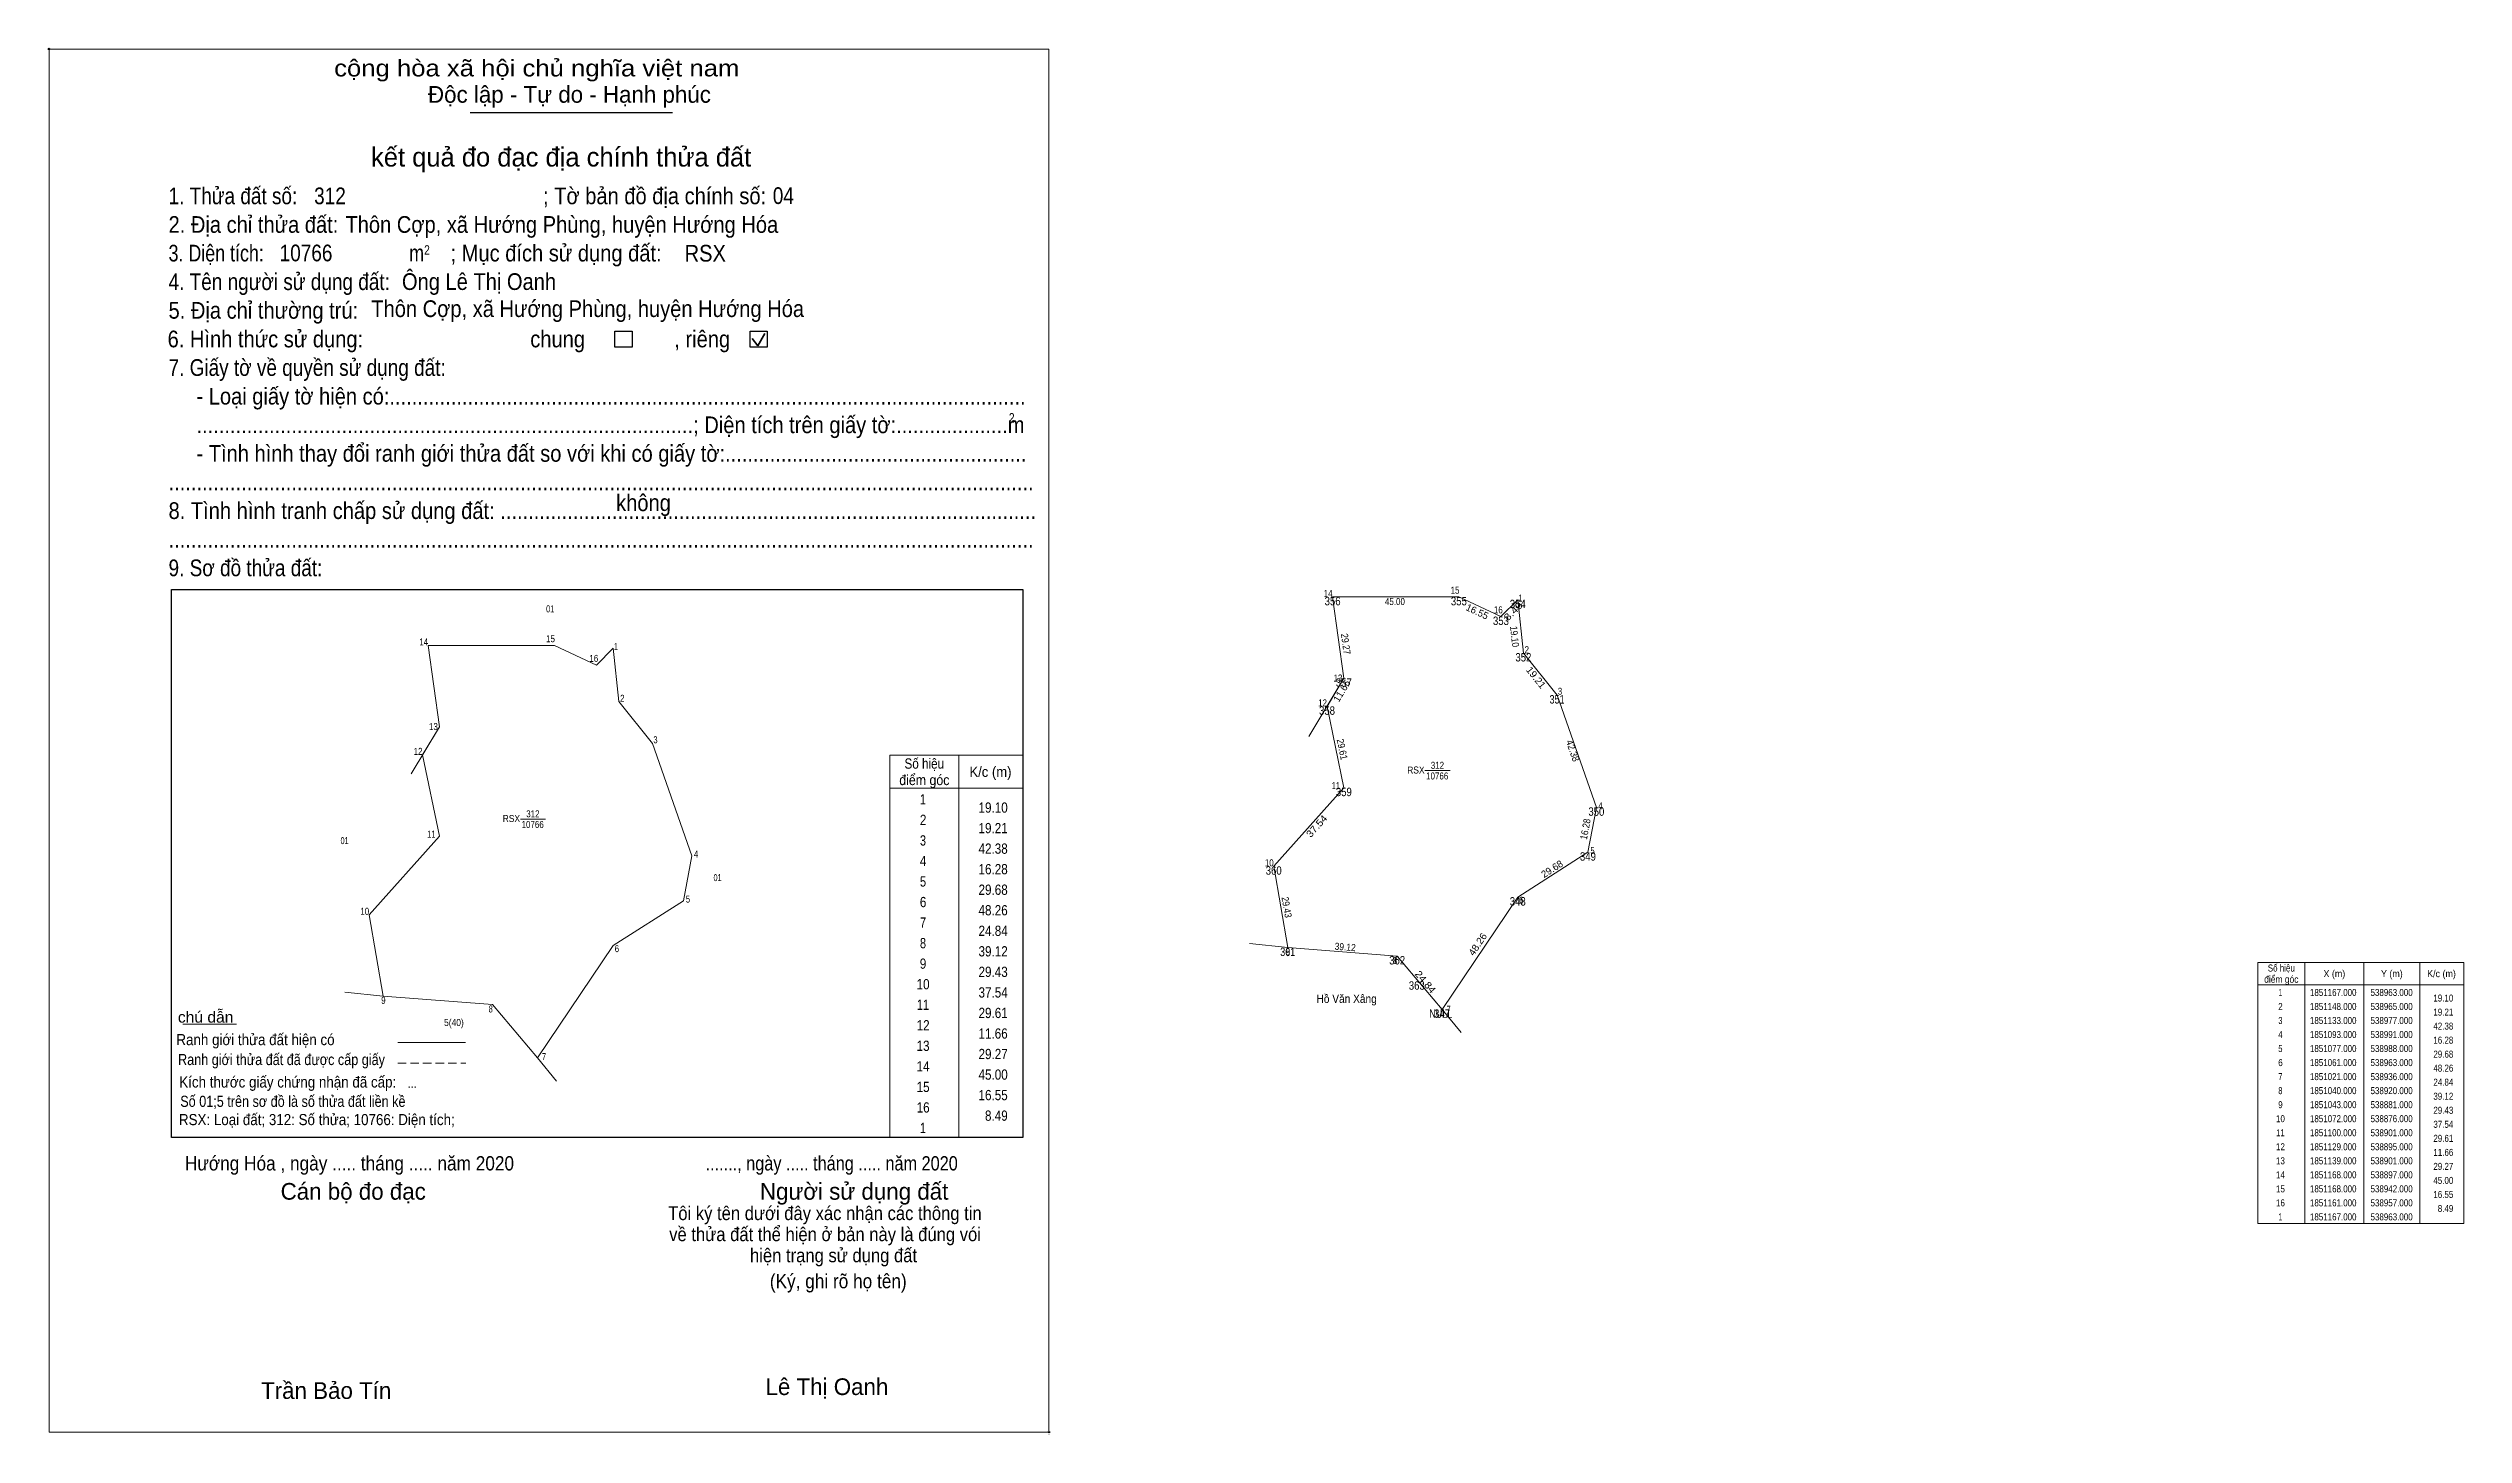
# Model space of a CAD drawing. Header units: metres. Extents: x 538439 to 539300, y 1850869 to 1851364.
import ezdxf
from ezdxf.enums import TextEntityAlignment as Align

# ---------------------------------------------------------------- set-up
doc = ezdxf.new("R2010")
doc.units = ezdxf.units.M
doc.header["$PDMODE"] = 32
doc.header["$PDSIZE"] = 0.5
doc.linetypes.add('MEDIUM_DASHED', pattern=[4.5, 3, -1.5])
for name, color, linetype, lineweight in [('1', 7, 'Continuous', 13), ('17', 7, 'Continuous', 13), ('2', 7, 'Continuous', 25), ('36', 7, 'Continuous', 13), ('6', 7, 'Continuous', 13), ('63', 7, 'Continuous', 13)]:
    doc.layers.add(name, color=color, linetype=linetype, lineweight=lineweight)
doc.layers.add('12', color=7, linetype='Continuous')
doc.layers.add('5', color=7, linetype='Continuous')

msp = doc.modelspace()

# ---------------------------------------------------------------- linework, layer by layer
at = {"layer": '1'}
for points in [[(538963, 1851167), (538965, 1851148), (538977, 1851133), (538991, 1851093), (538988, 1851077), (538963, 1851061), (538936, 1851021), (538920, 1851040), (538881, 1851043), (538876, 1851072), (538901, 1851100), (538895, 1851129), (538901, 1851139), (538897, 1851168), (538942, 1851168), (538957, 1851161)], [(538640.61, 1851149.71), (538642.61, 1851130.71), (538654.61, 1851115.71), (538668.61, 1851075.71), (538665.61, 1851059.71), (538640.61, 1851043.71), (538613.61, 1851003.71), (538597.61, 1851022.71), (538558.61, 1851025.71), (538553.61, 1851054.71), (538578.61, 1851082.71), (538572.61, 1851111.71), (538578.61, 1851121.71), (538574.61, 1851150.71), (538619.61, 1851150.71), (538634.61, 1851143.71)]]:
    msp.add_lwpolyline(points, close=True, dxfattribs=at)
at = {"layer": '17'}
msp.add_line((538487.18, 1851015.73), (538506.3, 1851015.73), dxfattribs=at)
at = {"layer": '2'}
for p, q in [((538589.6, 1851340.69), (538661.68, 1851340.69)), ((538483.19, 1851170.7), (538786.62, 1851170.7)), ((538786.62, 1851170.7), (538786.62, 1850975.38))]:
    msp.add_line(p, q, dxfattribs=at)
at = {"layer": '2', "lineweight": 35}
for p, q in [((538690.13, 1851260.12), (538692.16, 1851257.48)), ((538692.16, 1851257.48), (538694.63, 1851261.9))]:
    msp.add_line(p, q, dxfattribs=at)
at = {"layer": '2', "lineweight": 13}
msp.add_lwpolyline([(538439.48, 1851363.3), (538795.9, 1851363.3), (538795.9, 1850870.32), (538439.48, 1850870.32)], close=True, dxfattribs=at)
at = {"layer": '2'}
for points in [[(538641.18, 1851262.75), (538647.3, 1851262.75), (538647.3, 1851257.04), (538641.18, 1851257.04)], [(538689.34, 1851262.75), (538695.46, 1851262.75), (538695.46, 1851257.04), (538689.34, 1851257.04)]]:
    msp.add_lwpolyline(points, close=True, dxfattribs=at)
msp.add_lwpolyline([(538786.62, 1850975.38), (538483.19, 1850975.38), (538483.19, 1851170.7)], dxfattribs=at)
for p in [(538439.48, 1851363.3), (538795.9, 1850870.32)]:
    msp.add_point(p, dxfattribs=at)
at = {"layer": '36'}
for points in [[(538936, 1851021), (538963, 1851061), (538988, 1851077), (538991, 1851093), (538977, 1851133), (538965, 1851148), (538963, 1851167), (538957, 1851161), (538942, 1851168), (538897, 1851168), (538901, 1851139), (538888.55, 1851118.25)], [(538613.61, 1851003.71), (538640.61, 1851043.71), (538665.61, 1851059.71), (538668.61, 1851075.71), (538654.61, 1851115.71), (538642.61, 1851130.71), (538640.61, 1851149.71), (538634.61, 1851143.71), (538619.61, 1851150.71), (538574.61, 1851150.71), (538578.61, 1851121.71), (538568.59, 1851105)], [(538895, 1851129), (538901, 1851100), (538876, 1851072), (538881, 1851043), (538920, 1851040)], [(538572.61, 1851111.71), (538578.61, 1851082.71), (538553.61, 1851054.71), (538558.61, 1851025.71), (538597.61, 1851022.71)]]:
    msp.add_lwpolyline(points, dxfattribs=at)
at = {"layer": '6'}
msp.add_line((538563.8, 1851009.24), (538587.92, 1851009.24), dxfattribs=at)
at = {"layer": '6', "linetype": 'MEDIUM_DASHED'}
msp.add_line((538563.77, 1851001.81), (538588.06, 1851001.81), dxfattribs=at)
at = {"layer": '63'}
for p, q in [((538763.78, 1851111.55), (538763.78, 1850975.38)), ((538763.78, 1851111.55), (538763.78, 1850975.38)), ((538739.19, 1851099.84), (538786.62, 1851099.84)), ((538929.9, 1851106.09), (538938.86, 1851106.09)), ((538607.51, 1851088.8), (538616.47, 1851088.8)), ((538881, 1851043), (538867.33, 1851044.42)), ((538920, 1851040), (538936, 1851021)), ((539226.75, 1851029.73), (539300.15, 1851029.73)), ((539243.55, 1851037.73), (539243.55, 1850944.73)), ((539264.55, 1851037.73), (539264.55, 1850944.73)), ((539284.55, 1851037.73), (539284.55, 1850944.73)), ((538558.61, 1851025.71), (538544.94, 1851027.13)), ((538597.61, 1851022.71), (538613.61, 1851003.71)), ((538936, 1851021), (538942.76, 1851012.72)), ((538613.61, 1851003.71), (538620.37, 1850995.43))]:
    msp.add_line(p, q, dxfattribs=at)
for points in [[(538739.19, 1851111.55), (538786.62, 1851111.55), (538786.62, 1850975.38), (538739.19, 1850975.38)], [(539226.75, 1851037.73), (539300.15, 1851037.73), (539300.15, 1850944.73), (539226.75, 1850944.73)]]:
    msp.add_lwpolyline(points, close=True, dxfattribs=at)

# ---------------------------------------------------------------- texts
at = {"layer": '1'}
for s, width, p in [('01', 0.75, (538618.105, 1851162.49)), ('RSX', 0.9, (538926.68, 1851105.06)), ('10766', 0.85, (538934.275, 1851102.94)), ('RSX', 0.9, (538604.28, 1851087.77)), ('01', 0.75, (538544.825, 1851079.89)), ('10766', 0.85, (538611.875, 1851085.65)), ('01', 0.75, (538677.765, 1851066.7)), ('5(40)', 0.9, (538583.81, 1851015.05))]:
    msp.add_text(s, height=2.5, dxfattribs=dict(at, width=width)).set_placement(p, align=Align.CENTER)
at = {"layer": '12'}
for s, width, p in [('356', 0.85, (538897, 1851165)), ('355', 0.85, (538942, 1851165)), ('353', 0.85, (538957, 1851158)), ('354', 0.85, (538962.995, 1851164)), ('352', 0.85, (538965, 1851145)), ('357', 0.85, (538901, 1851136)), ('351', 0.8, (538977, 1851130)), ('358', 0.85, (538895, 1851126)), ('359', 0.85, (538900.995, 1851097)), ('350', 0.85, (538991, 1851090)), ('349', 0.85, (538987.995, 1851074)), ('360', 0.85, (538876, 1851069)), ('348', 0.85, (538963, 1851058)), ('361', 0.8, (538881, 1851040)), ('362', 0.85, (538920, 1851037)), ('363', 0.85, (538927, 1851028)), ('NULL ', 0.8, (538936.005, 1851018)), ('347', 0.85, (538936, 1851018))]:
    msp.add_text(s, height=3, dxfattribs=dict(at, width=width)).set_placement(p, align=Align.CENTER)
at = {"layer": '2'}
for s, height, width, p in [('cộng hòa xã hội chủ nghĩa việt nam', 5.949, 1.15, (538541.11, 1851353.53)), ('1. Thửa đất số:', 5.949, 0.85, (538482.09, 1851307.98)), ('312', 5.953, 0.85, (538533.98, 1851307.98)), ('; Tờ bản đồ địa chính số:', 5.949, 0.9, (538615.57, 1851307.98)), ('04', 5.95, 0.85, (538697.46, 1851308.06)), ('2. Địa chỉ thửa đất:', 5.949, 0.9, (538482.09, 1851297.78)), ('Thôn Cợp, xã Hướng Phùng, huyện Hướng Hóa', 5.95, 0.9, (538545.14, 1851297.78)), ('3. Diện tích:', 5.949, 0.8, (538482.09, 1851287.58)), ('10766', 5.95, 0.85, (538521.69, 1851287.63)), ('m', 5.949, 0.8, (538567.85, 1851287.58)), ('2', 3.399, 0.8, (538573.19, 1851289.96)), ('; Mục đích sử dụng đất:', 5.949, 0.9, (538582.6, 1851287.58)), ('RSX', 5.95, 0.9, (538666.02, 1851287.53)), ('4. Tên người sử dụng đất:', 5.949, 0.85, (538482.09, 1851277.39)), ('Ông Lê Thị Oanh', 5.95, 0.9, (538565.28, 1851277.42)), ('5. Địa chỉ thường trú:', 5.949, 0.9, (538482.09, 1851267.18)), ('Thôn Cợp, xã Hướng Phùng, huyện Hướng Hóa', 5.95, 0.9, (538554.36, 1851267.77)), ('6. Hình thức sử dụng:', 5.949, 0.9, (538481.75, 1851256.97)), ('chung                , riêng', 5.949, 0.9, (538611.02, 1851256.97)), ('7. Giấy tờ về quyền sử dụng đất:', 5.949, 0.85, (538482.09, 1851246.79)), ('     - Loại giấy tờ hiện có:..................................................................................................................', 5.949, 0.9, (538482.09, 1851236.58)), ('     .........................................................................................; Diện tích trên giấy tờ:....................m', 5.949, 0.9, (538482.09, 1851226.38)), ('2', 3.399, 0.8, (538781.61, 1851230.13)), ('     - Tình hình thay đổi ranh giới thửa đất so với khi có giấy tờ:......................................................', 5.949, 0.9, (538482.09, 1851216.19)), ('8. Tình hình tranh chấp sử dụng đất: ................................................................................................', 5.949, 0.9, (538482.09, 1851195.78)), ('...........................................................................................................................................................', 5.949, 0.9, (538482.09, 1851205.99)), ('không', 5.95, 0.9, (538641.62, 1851198.6)), ('...........................................................................................................................................................', 5.949, 0.9, (538482.09, 1851185.6)), ('9. Sơ đồ thửa đất:', 5.949, 0.85, (538482.09, 1851175.39)), ('Hướng Hóa , ngày ..... tháng ..... năm 2020', 5.1, 0.9, (538487.91, 1850963.58)), ('......., ngày ..... tháng ..... năm 2020', 5.1, 0.85, (538673.49, 1850963.58)), ('(Ký, ghi rõ họ tên)', 5.1, 0.9, (538696.4, 1850921.6))]:
    msp.add_text(s, height=height, dxfattribs=dict(at, width=width)).set_placement(p)
for s, height, p in [('Độc lập - Tự do - Hạnh phúc', 5.949, (538574.56, 1851344.15)), ('Cán bộ đo đạc', 5.95, (538522.03, 1850953.16)), ('Người sử dụng đất', 5.949, (538692.86, 1850953.16)), ('Trần Bảo Tín', 5.95, (538515.06, 1850882.15)), ('Lê Thị Oanh', 5.95, (538694.86, 1850883.53))]:
    msp.add_text(s, height=height, dxfattribs=at).set_placement(p)
for s, height, p in [('kết quả đo đạc địa chính thửa đất', 6.8, (538622.025, 1851321.41)), ('.', 1.7, (538795.863, 1850869.4))]:
    msp.add_text(s, height=height, dxfattribs=at).set_placement(p, align=Align.CENTER)
at = {"layer": '2', "width": 0.9}
for s, height, p in [('...', 3.3, (538568.91, 1850993.02)), ('Tôi ký tên dưới đây xác nhận các thông tin', 4.915, (538716.04, 1850945.89)), ('về thửa đất thể hiện ở bản này là đúng vói', 4.915, (538716.09, 1850938.38)), ('hiện trạng sử dụng đất', 4.915, (538719.11, 1850930.86))]:
    msp.add_text(s, height=height, dxfattribs=at).set_placement(p, align=Align.CENTER)
at = {"layer": '36', "width": 0.85}
for p in [(538934.36, 1851106.74), (538611.96, 1851089.45)]:
    msp.add_text('312', height=2.5, dxfattribs=at).set_placement(p, align=Align.CENTER)
at = {"layer": '5', "width": 0.9}
msp.add_text('Hồ Văn Xâng', height=3, dxfattribs=at).set_placement((538902, 1851023.29), align=Align.CENTER)
at = {"layer": '6'}
for s, width, p in [('chú dẫn', 1.05, (538485.42, 1851016.27)), ('Ranh giới thửa đất hiện có ', 0.9, (538484.88, 1851008.24)), ('Ranh giới thửa đất đã được cấp giấy', 0.85, (538485.48, 1851001.14)), ('Kích thước giấy chứng nhận đã cấp:', 0.9, (538485.91, 1850993.13)), ('Số 01;5 trên sơ đồ là số thửa đất liền kề', 0.85, (538486.26, 1850986.24)), ('RSX: Loại đất; 312: Số thửa; 10766: Diện tích;', 0.9, (538485.79, 1850979.73))]:
    msp.add_text(s, height=3.96, dxfattribs=dict(at, width=width)).set_placement(p)
at = {"layer": '63'}
for s, height, width, p in [(' 14', 2.5, 0.85, (538897, 1851168)), (' 15', 2.5, 0.85, (538942.21, 1851169.15)), (' 1', 2.5, 0.75, (538964.65, 1851166.35)), (' 16', 2.5, 0.85, (538957.64, 1851162.15)), (' 14', 2.5, 0.85, (538574.6, 1851150.71)), (' 15', 2.5, 0.85, (538619.81, 1851151.86)), (' 1', 2.5, 0.75, (538642.25, 1851149.06)), (' 2', 2.5, 0.85, (538967.01, 1851147.92)), (' 16', 2.5, 0.85, (538635.24, 1851144.86)), (' 2', 2.5, 0.85, (538644.61, 1851130.63)), (' 13', 2.5, 0.85, (538900.49, 1851137.84)), (' 3', 2.5, 0.8, (538978.79, 1851133.14)), (' 12', 2.5, 0.85, (538895, 1851129)), (' 13', 2.5, 0.85, (538578.09, 1851120.55)), (' 3', 2.5, 0.8, (538656.39, 1851115.85)), (' 12', 2.5, 0.85, (538572.6, 1851111.71)), (' 11', 2.5, 0.8, (538899.63, 1851099.49)), ('19.10', 3.66, 0.85, (538781.2, 1851091.1)), (' 4', 2.5, 0.85, (538993.3, 1851092.35)), (' 11', 2.5, 0.8, (538577.23, 1851082.2)), ('19.21', 3.66, 0.85, (538781.2, 1851083.78)), (' 4', 2.5, 0.85, (538670.9, 1851075.06)), ('42.38', 3.66, 0.85, (538781.2, 1851076.46)), ('16.28', 3.66, 0.85, (538781.2, 1851069.14)), (' 10', 2.5, 0.85, (538876, 1851072)), (' 5', 2.5, 0.8, (538990.37, 1851076.35)), ('29.68', 3.66, 0.85, (538781.2, 1851061.82)), (' 10', 2.5, 0.85, (538553.6, 1851054.71)), (' 5', 2.5, 0.8, (538667.97, 1851059.06)), ('48.26', 3.66, 0.85, (538781.19, 1851054.5)), (' 6', 2.5, 0.85, (538965.08, 1851058.69)), ('24.84', 3.66, 0.85, (538781.2, 1851047.18)), (' 6', 2.5, 0.85, (538642.68, 1851041.4)), ('39.12', 3.66, 0.85, (538781.2, 1851039.86)), (' 9', 2.5, 0.85, (538881.86, 1851040.26)), (' 8', 2.5, 0.8, (538920.07, 1851037.19)), ('29.43', 3.66, 0.85, (538781.2, 1851032.54)), (' 9', 2.5, 0.85, (538559.46, 1851022.97)), (' 8', 2.5, 0.8, (538597.67, 1851019.9)), ('37.54', 3.66, 0.85, (538781.2, 1851025.21)), ('29.61', 3.66, 0.85, (538781.2, 1851017.9)), (' 7', 2.5, 0.8, (538939.08, 1851019.77)), ('19.10', 2.5, 0.85, (539296.45, 1851023.78)), ('19.21', 2.5, 0.85, (539296.45, 1851018.78)), ('11.66', 3.66, 0.85, (538781.19, 1851010.57)), ('42.38', 2.5, 0.85, (539296.45, 1851013.78)), (' 7', 2.5, 0.8, (538616.68, 1851002.91)), ('29.27', 3.66, 0.85, (538781.2, 1851003.26)), ('29.68', 2.5, 0.85, (539296.45, 1851003.78)), ('16.28', 2.5, 0.85, (539296.45, 1851008.78)), ('45.00', 3.66, 0.85, (538781.2, 1850995.93)), ('48.26', 2.5, 0.85, (539296.45, 1850998.78)), ('24.84', 2.5, 0.85, (539296.45, 1850993.78)), ('16.55', 3.66, 0.85, (538781.2, 1850988.62)), ('39.12', 2.5, 0.85, (539296.45, 1850988.78)), ('8.49', 3.66, 0.85, (538781.19, 1850981.29)), ('37.54', 2.5, 0.85, (539296.45, 1850978.78)), ('29.43', 2.5, 0.85, (539296.45, 1850983.78)), ('29.61', 2.5, 0.85, (539296.45, 1850973.78)), ('11.66', 2.5, 0.85, (539296.45, 1850968.78)), ('45.00', 2.5, 0.85, (539296.45, 1850958.78)), ('29.27', 2.5, 0.85, (539296.45, 1850963.78)), ('16.55', 2.5, 0.85, (539296.45, 1850953.78)), ('8.49', 2.5, 0.85, (539296.45, 1850948.78))]:
    msp.add_text(s, height=height, dxfattribs=dict(at, width=width)).set_placement(p, align=Align.RIGHT)
for s, height, width, p in [('45.00', 2.5, 0.85, (538919.21, 1851165.11)), ('Số hiệu', 3.66, 0.85, (538751.46, 1851106.78)), ('K/c (m)', 3.66, 0.95, (538775.05, 1851103.85)), ('điểm góc', 3.66, 0.9, (538751.48, 1851100.93)), (' 2', 3.66, 0.85, (538750.46, 1851086.7)), (' 1', 3.66, 0.75, (538750.45, 1851094.03)), (' 3', 3.66, 0.8, (538750.445, 1851079.39)), (' 4', 3.66, 0.85, (538750.455, 1851072.06)), (' 5', 3.66, 0.8, (538750.46, 1851064.75)), (' 6', 3.66, 0.85, (538750.455, 1851057.42)), (' 7', 3.66, 0.8, (538750.46, 1851050.11)), (' 9', 3.66, 0.85, (538750.445, 1851035.47)), (' 8', 3.66, 0.8, (538750.46, 1851042.78)), (' 10', 3.66, 0.85, (538750.445, 1851028.14)), ('điểm góc', 2.5, 0.9, (539235.15, 1851030.48)), ('Số hiệu', 2.5, 0.85, (539235.15, 1851034.48)), ('X (m)', 2.5, 0.95, (539254.05, 1851032.48)), ('Y (m)', 2.5, 0.95, (539274.545, 1851032.48)), ('K/c (m)', 2.5, 0.95, (539292.25, 1851032.48)), (' 11', 3.66, 0.8, (538750.44, 1851020.82)), (' 2', 2.5, 0.85, (539234.45, 1851020.78)), (' 1', 2.5, 0.75, (539234.445, 1851025.78)), ('1851167.000', 2.5, 0.85, (539253.65, 1851025.78)), ('1851148.000', 2.5, 0.85, (539253.65, 1851020.78)), ('538963.000', 2.5, 0.85, (539274.455, 1851025.78)), ('538965.000', 2.5, 0.85, (539274.455, 1851020.78)), (' 12', 3.66, 0.85, (538750.47, 1851013.5)), (' 4', 2.5, 0.85, (539234.445, 1851010.78)), (' 3', 2.5, 0.8, (539234.45, 1851015.78)), ('1851133.000', 2.5, 0.85, (539253.65, 1851015.78)), ('1851093.000', 2.5, 0.85, (539253.65, 1851010.78)), ('538977.000', 2.5, 0.85, (539274.455, 1851015.78)), ('538991.000', 2.5, 0.85, (539274.455, 1851010.78)), (' 13', 3.66, 0.85, (538750.445, 1851006.18)), (' 5', 2.5, 0.8, (539234.45, 1851005.78)), ('1851077.000', 2.5, 0.85, (539253.65, 1851005.78)), ('538988.000', 2.5, 0.85, (539274.455, 1851005.78)), (' 14', 3.66, 0.85, (538750.445, 1850998.86)), (' 6', 2.5, 0.85, (539234.45, 1851000.78)), (' 7', 2.5, 0.8, (539234.45, 1850995.78)), ('1851061.000', 2.5, 0.85, (539253.65, 1851000.78)), ('1851021.000', 2.5, 0.85, (539253.65, 1850995.78)), ('538963.000', 2.5, 0.85, (539274.455, 1851000.78)), ('538936.000', 2.5, 0.85, (539274.455, 1850995.78)), (' 15', 3.66, 0.85, (538750.45, 1850991.54)), (' 16', 3.66, 0.85, (538750.465, 1850984.22)), (' 9', 2.5, 0.85, (539234.445, 1850985.78)), (' 8', 2.5, 0.8, (539234.45, 1850990.78)), ('1851040.000', 2.5, 0.85, (539253.65, 1850990.78)), ('1851043.000', 2.5, 0.85, (539253.65, 1850985.78)), ('538920.000', 2.5, 0.85, (539274.455, 1850990.78)), ('538881.000', 2.5, 0.85, (539274.455, 1850985.78)), (' 1', 3.66, 0.75, (538750.45, 1850976.9)), (' 10', 2.5, 0.85, (539234.445, 1850980.78)), (' 11', 2.5, 0.8, (539234.445, 1850975.78)), ('1851072.000', 2.5, 0.85, (539253.65, 1850980.78)), ('1851100.000', 2.5, 0.85, (539253.65, 1850975.78)), ('538876.000', 2.5, 0.85, (539274.455, 1850980.78)), ('538901.000', 2.5, 0.85, (539274.455, 1850975.78)), (' 12', 2.5, 0.85, (539234.45, 1850970.78)), ('1851129.000', 2.5, 0.85, (539253.65, 1850970.78)), ('538895.000', 2.5, 0.85, (539274.455, 1850970.78)), (' 14', 2.5, 0.85, (539234.445, 1850960.78)), (' 13', 2.5, 0.85, (539234.45, 1850965.78)), ('1851139.000', 2.5, 0.85, (539253.65, 1850965.78)), ('1851168.000', 2.5, 0.85, (539253.65, 1850960.78)), ('538901.000', 2.5, 0.85, (539274.455, 1850965.78)), ('538897.000', 2.5, 0.85, (539274.455, 1850960.78)), (' 15', 2.5, 0.85, (539234.45, 1850955.78)), (' 16', 2.5, 0.85, (539234.45, 1850950.78)), ('1851168.000', 2.5, 0.85, (539253.65, 1850955.78)), ('1851161.000', 2.5, 0.85, (539253.65, 1850950.78)), ('538942.000', 2.5, 0.85, (539274.455, 1850955.78)), ('538957.000', 2.5, 0.85, (539274.455, 1850950.78)), (' 1', 2.5, 0.75, (539234.445, 1850945.78)), ('1851167.000', 2.5, 0.85, (539253.65, 1850945.78)), ('538963.000', 2.5, 0.85, (539274.455, 1850945.78))]:
    msp.add_text(s, height=height, dxfattribs=dict(at, width=width)).set_placement(p, align=Align.CENTER)
for s, rotation, p in [('16.55', 334.983, (538948.016, 1851161.648)), ('11.66', 59.036, (538901.341, 1851133.852)), ('29.68', 32.619, (538975.881, 1851070.002))]:
    msp.add_text(s, height=2.5, rotation=rotation, dxfattribs=at).set_placement(p, align=Align.CENTER)
for s, rotation, width, p in [('8.49', 45, 1.2, (538962.241, 1851161.991)), ('29.27', 277.853, 0.9, (538900.453, 1851151.091)), ('19.10', 276.009, 0.9, (538960.624, 1851153.756)), ('19.21', 308.66, 1.05, (538968.523, 1851138.496)), ('29.61', 281.689, 0.9, (538899.2, 1851113.448)), ('42.38', 289.29, 0.95, (538981.409, 1851112.793)), ('37.54', 48.24, 1.1, (538892.263, 1851085.462)), ('16.28', 79.38, 0.9, (538988.313, 1851085.01)), ('29.43', 279.782, 0.9, (538879.403, 1851057.202)), ('48.26', 55.981, 1.05, (538949.748, 1851043.501)), ('39.12', 355.601, 0.9, (538901.389, 1851041.995)), ('24.84', 310.101, 1.1, (538929.109, 1851029.975))]:
    msp.add_text(s, height=2.5, rotation=rotation, dxfattribs=dict(at, width=width)).set_placement(p, align=Align.CENTER)

doc.saveas('drawing.dxf')
